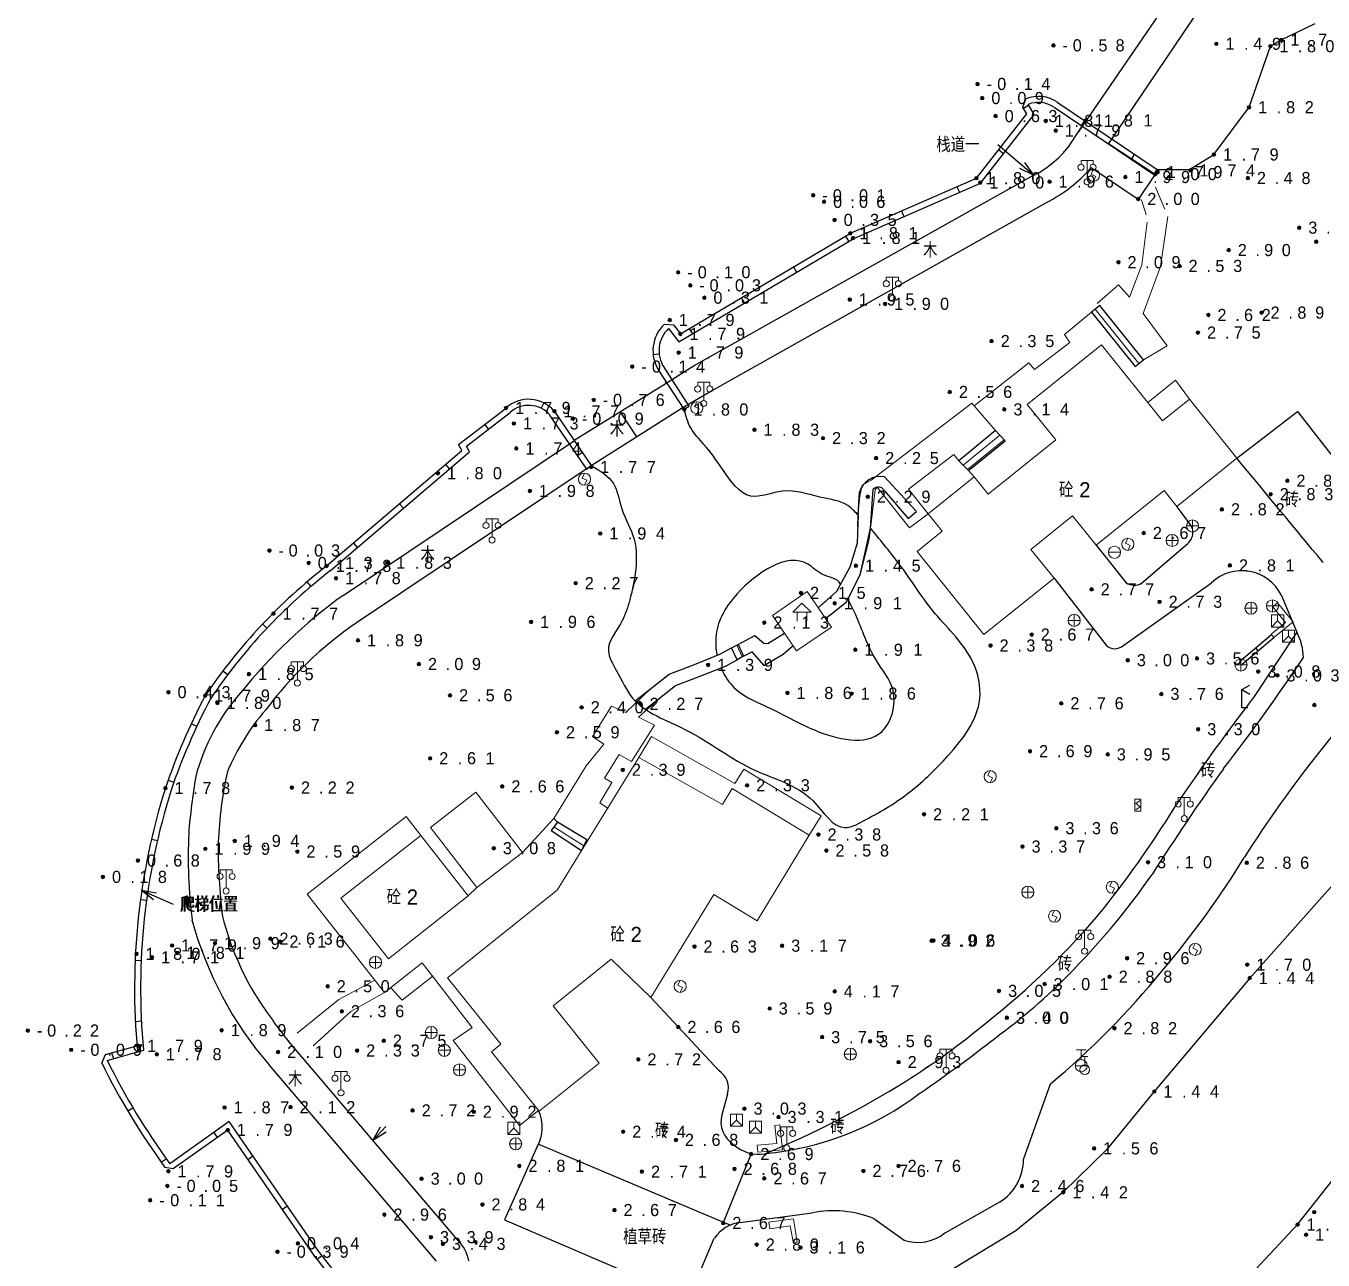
# Model space of a CAD drawing. Header units: metres. Extents: x 342272 to 345188, y 671156 to 672490.
# Drawn here: x 344104.6 to 344211.7, y 671441.3 to 671543.2 of the extents above; entities that cross this region are included whole.
import ezdxf
from ezdxf.enums import TextEntityAlignment as Align

# ---------------------------------------------------------------- set-up
doc = ezdxf.new("R2010")
doc.units = ezdxf.units.M
doc.header["$LTSCALE"] = 0.5
doc.header["$MEASUREMENT"] = 0
doc.layers.add('00-地形', color=251, linetype='Continuous')
doc.layers.add('00-现状标高', color=2, linetype='Continuous', lineweight=0, plot=False)
for name, color, linetype, lineweight in [('公共设施纪念物', 8, 'Continuous', 0), ('普通房屋', 8, 'Continuous', 0), ('通讯及其他管线设施', 252, 'Continuous', 0)]:
    doc.layers.add(name, color=color, linetype=linetype, lineweight=lineweight)
doc.styles.add('正等线体2.0', font='MCS_Chinese1.shx', dxfattribs={"height": 2, "bigfont": 'MCS_Chinese1big.shx'})
doc.styles.add('细等线体2.5', font='MCS_Chinese1.shx', dxfattribs={"height": 2.5, "bigfont": 'MCS_Chinese1big.shx'})
doc.styles.add('细等线体3.0', font='MCS_Chinese1.shx', dxfattribs={"height": 3, "bigfont": 'MCS_Chinese1big.shx'})

# ---------------------------------------------------------------- blocks, each defined once
blk = doc.blocks.new('155210_1')
at = {"layer": '公共设施纪念物', "lineweight": 0}
for p, q in [((-1, 2.9), (-1, 3.5)), ((-1, 3.5), (1, 3.5)), ((0, 0.5), (0, 3.5)), ((1, 3.5), (1, 2.9))]:
    blk.add_line(p, q, dxfattribs=at)
for centre in [(-1, 2.4), (1, 2.4), (0, 0)]:
    blk.add_circle(centre, 0.5, dxfattribs=at)
blk = doc.blocks.new('174700')
at = {"layer": '通讯及其他管线设施', "linetype": 'Continuous', "lineweight": 0}
for p, q in [((0, 1), (-0.38, 0.18)), ((-0.38, 0.18), (0.38, -0.18)), ((0, -1), (0.38, -0.18))]:
    blk.add_line(p, q, dxfattribs=at)
blk.add_circle((0, 0), 1, dxfattribs=at)
blk = doc.blocks.new('175200')
at = {"layer": '通讯及其他管线设施', "lineweight": 0}
for p, q in [((-0.8, 2.6), (0.8, 2.6)), ((0, 1), (0, 2.6)), ((-1, 0), (1, 0))]:
    blk.add_line(p, q, dxfattribs=at)
blk.add_circle((0, 0), 1, dxfattribs=at)
blk = doc.blocks.new('174100')
at = {"layer": '通讯及其他管线设施', "lineweight": 0}
blk.add_line((-1, 0), (1, 0), dxfattribs=at)
blk.add_circle((0, 0), 1, dxfattribs=at)
blk = doc.blocks.new('175300')
at = {"layer": '通讯及其他管线设施', "lineweight": 0}
for p, q in [((-0.5, 2.2), (0.5, 2.2)), ((0, 0.8), (0, 2.2))]:
    blk.add_line(p, q, dxfattribs=at)
blk.add_circle((0, 0), 0.8, dxfattribs=at)
blk = doc.blocks.new('174200')
at = {"layer": '通讯及其他管线设施', "lineweight": 0}
for p, q in [((-1, 0), (1, 0)), ((0, 1), (0, -1))]:
    blk.add_line(p, q, dxfattribs=at)
blk.add_circle((0, 0), 1, dxfattribs=at)
blk = doc.blocks.new('174602')
at = {"layer": '通讯及其他管线设施', "lineweight": 0}
for p, q in [((-1, 1), (-1, -1)), ((1, 1), (-1, 1)), ((-1, -1), (0, 0)), ((0, 0), (0, 1)), ((0, 0), (1, -1)), ((1, -1), (1, 1)), ((-1, -1), (1, -1))]:
    blk.add_line(p, q, dxfattribs=at)
blk = doc.blocks.new('156602')
at = {"layer": '公共设施纪念物', "lineweight": 0}
for p, q in [((0, 3), (-1.5, 1.5)), ((1.5, 1.5), (0, 3)), ((-1.5, 1.5), (1.5, 1.5)), ((-0.8, 1.5), (-0.8, 0)), ((0.8, 1.5), (0.8, 0))]:
    blk.add_line(p, q, dxfattribs=at)
blk = doc.blocks.new('213400_1')
at = {"layer": '00-现状标高', "linetype": 'Continuous', "lineweight": 0}
h = blk.add_hatch(color=256, dxfattribs=at)
edge = h.paths.add_edge_path()
edge.add_arc((0, 0), 0.3, 0, 360)
blk.add_circle((0, 0), 0.3, dxfattribs=at)

msp = doc.modelspace()

# ---------------------------------------------------------------- hatches: boundary and pattern name
at = {"layer": '00-地形', "lineweight": -3}
h = msp.add_hatch(color=256, dxfattribs=at)
edge = h.paths.add_edge_path()
edge.add_line((344141.6, 671442.87), (344141.77, 671442.64))
edge.add_arc((344141.71, 671442.77), 0.15, 293.0188, 499.0903)

# ---------------------------------------------------------------- linework, layer by layer
for p, q in [((344205.65, 671555.16), (344191.48, 671534.43)), ((344207.88, 671554.14), (344193.99, 671533.5)), ((344208.24, 671542.06), (344211.03, 671543.4)), ((344205.58, 671536.49), (344207.34, 671541.53)), ((344207.34, 671541.53), (344208.24, 671542.06)), ((344186.92, 671536.48), (344187.16, 671537.2)), ((344189.76, 671536.91), (344189.75, 671536.91)), ((344189.75, 671536.91), (344197.99, 671531.37)), ((344183.08, 671530.64), (344187.25, 671535.94)), ((344183.4, 671530.23), (344187.85, 671535.91)), ((344187.25, 671535.94), (344186.92, 671536.48)), ((344186.96, 671536.41), (344187.38, 671536.67)), ((344187.85, 671535.91), (344187.34, 671536.74)), ((344189.48, 671536.5), (344197.71, 671530.95)), ((344202.68, 671532.59), (344205.58, 671536.49)), ((344190.85, 671533.47), (344192.11, 671535.39)), ((344191.99, 671535.41), (344191.71, 671534.99)), ((344192.11, 671535.39), (344192.01, 671535.46)), ((344193.99, 671533.5), (344194.28, 671533.89)), ((344194.28, 671533.89), (344194.34, 671533.85)), ((344187.8, 671530.88), (344184.85, 671533.39)), ((344184.93, 671532.99), (344185.32, 671532.68)), ((344193.99, 671533.5), (344197.84, 671530.97)), ((344196.13, 671532.61), (344195.85, 671532.2)), ((344200.67, 671531.37), (344202.68, 671532.59)), ((344187.05, 671531.93), (344187.8, 671530.88)), ((344159.79, 671515.17), (344187.8, 671530.88)), ((344172.67, 671526.09), (344183.08, 671530.64)), ((344187.8, 671530.88), (344186.65, 671531.45)), ((344196.43, 671528.89), (344192.54, 671531.49)), ((344197.84, 671530.97), (344196.43, 671528.89)), ((344197.71, 671530.95), (344197.99, 671531.37)), ((344197.99, 671531.37), (344200.67, 671531.37)), ((344172.9, 671525.64), (344183.4, 671530.23)), ((344181.47, 671529.93), (344181.67, 671529.48)), ((344161.02, 671512.97), (344188.87, 671528.64)), ((344176.89, 671527.93), (344177.09, 671527.48)), ((344158.51, 671517.12), (344172.9, 671525.64)), ((344158.64, 671517.78), (344172.67, 671526.09)), ((344172.28, 671525.86), (344172.53, 671525.43)), ((344167.98, 671523.31), (344168.23, 671522.88)), ((344163.67, 671520.76), (344163.93, 671520.33)), ((344193.26, 671520.14), (344192.57, 671519.59)), ((344196.86, 671515.64), (344193.26, 671520.14)), ((344192.57, 671519.59), (344196.17, 671515.09)), ((344157.33, 671518.59), (344158.07, 671518.53)), ((344157.67, 671518.23), (344158.51, 671517.12)), ((344158.07, 671518.53), (344158.64, 671517.78)), ((344159.37, 671518.21), (344159.63, 671517.78)), ((344156.4, 671516.08), (344156.9, 671516.14)), ((344196.17, 671515.09), (344196.86, 671515.64)), ((344158.96, 671511.56), (344156.88, 671514.75)), ((344156.88, 671514.75), (344156.88, 671514.75)), ((344159.38, 671511.83), (344157.3, 671515.03)), ((344157.46, 671513.73), (344159.79, 671515.17)), ((344149.87, 671509.02), (344157.46, 671513.73)), ((344157.38, 671513.85), (344157.46, 671513.73)), ((344158.79, 671511.67), (344161.02, 671512.97)), ((344140.34, 671508.66), (344144.28, 671511.69)), ((344140.98, 671508.52), (344144.58, 671511.3)), ((344144.28, 671511.69), (344144.25, 671511.67)), ((344147.36, 671512.1), (344147.14, 671511.65)), ((344148.23, 671511.42), (344148.26, 671511.37)), ((344148.26, 671511.37), (344151.29, 671506.91)), ((344151.29, 671506.91), (344158.79, 671511.67)), ((344155.04, 671509.29), (344153.66, 671511.37)), ((344158.86, 671511.57), (344158.79, 671511.67)), ((344158.96, 671511.56), (344159.38, 671511.83)), ((344204.57, 671507.52), (344209.59, 671511.37)), ((344209.59, 671511.37), (344216.5, 671502.47)), ((344142.49, 671510.31), (344142.79, 671509.92)), ((344147.85, 671511.09), (344150.88, 671506.63)), ((344149.9, 671508.98), (344149.84, 671509.06)), ((344184.66, 671509.81), (344181.62, 671507.31)), ((344185.46, 671508.97), (344184.66, 671509.81)), ((344129.44, 671498.63), (344140.61, 671508.17)), ((344129.77, 671498.25), (344141.24, 671508.05)), ((344130.8, 671496.2), (344149.9, 671508.98)), ((344140.61, 671508.17), (344140.34, 671508.66)), ((344141.24, 671508.05), (344140.98, 671508.52)), ((344150.56, 671507.99), (344150.15, 671507.71)), ((344182.41, 671506.52), (344185.46, 671508.97)), ((344131.92, 671493.96), (344151.29, 671506.91)), ((344139.26, 671507.01), (344139.58, 671506.63)), ((344150.88, 671506.63), (344151.29, 671506.91)), ((344151.29, 671506.91), (344151.37, 671506.81)), ((344181.62, 671507.31), (344182.41, 671506.52)), ((344175.48, 671505.99), (344178.12, 671503.12)), ((344182.41, 671506.52), (344182.89, 671505.98)), ((344174.34, 671501.75), (344174.56, 671504.97)), ((344175.49, 671504.84), (344177.44, 671502.54)), ((344135.45, 671503.77), (344135.78, 671503.39)), ((344173.32, 671502.83), (344173.42, 671504.72)), ((344173.32, 671502.83), (344173.22, 671500.51)), ((344173.28, 671501.89), (344173.32, 671502.83)), ((344173.32, 671502.83), (344173.32, 671502.83)), ((344177.44, 671502.54), (344178.12, 671503.12)), ((344200.6, 671502.21), (344199.59, 671503.59)), ((344173.47, 671497.89), (344174.34, 671501.75)), ((344131.65, 671500.52), (344131.98, 671500.14)), ((344173.22, 671500.51), (344172.64, 671498.53)), ((344196.71, 671497.2), (344200.52, 671500.49)), ((344192.96, 671500.34), (344195.43, 671497.25)), ((344129.46, 671498.65), (344129.44, 671498.63)), ((344172.64, 671498.53), (344171.52, 671496.53)), ((344127.82, 671497.31), (344128.14, 671496.93)), ((344172.34, 671495.66), (344173.47, 671497.89)), ((344189.48, 671497.61), (344193.67, 671492.24)), ((344195.05, 671491.96), (344202.49, 671497.25)), ((344171.52, 671496.53), (344170.02, 671495.18)), ((344208.23, 671496.25), (344209.53, 671493.17)), ((344171.09, 671494.64), (344172.34, 671495.66)), ((344170.61, 671494.32), (344171.09, 671494.64)), ((344124.15, 671493.84), (344124.51, 671493.49)), ((344165.85, 671492.22), (344167.24, 671493.08)), ((344204.8, 671490.75), (344207.43, 671492.96)), ((344209.53, 671493.17), (344206, 671487.85)), ((344162.86, 671491.86), (344163.4, 671492.16)), ((344163.4, 671492.16), (344164.79, 671492.9)), ((344163.4, 671492.16), (344163.85, 671491.18)), ((344164.79, 671492.9), (344165.52, 671492.26)), ((344165.52, 671492.26), (344165.85, 671492.22)), ((344167.13, 671491.35), (344167.94, 671492.06)), ((344205, 671490.52), (344207.62, 671492.73)), ((344159.81, 671490.51), (344161.91, 671491.34)), ((344161.91, 671491.34), (344162.86, 671491.86)), ((344162.37, 671490.36), (344163.34, 671490.89)), ((344163.34, 671490.89), (344162.86, 671491.86)), ((344163.85, 671491.18), (344163.34, 671490.89)), ((344163.85, 671491.18), (344164.55, 671491.54)), ((344164.55, 671491.54), (344165.54, 671490.42)), ((344165.54, 671490.42), (344167.13, 671491.35)), ((344206.12, 671491.86), (344206.31, 671491.63)), ((344120.89, 671489.98), (344121.29, 671489.68)), ((344157.71, 671489.7), (344159.81, 671490.51)), ((344160.2, 671489.51), (344162.37, 671490.36)), ((344154.92, 671487.5), (344157.71, 671489.7)), ((344155.77, 671486.8), (344158.25, 671488.76)), ((344158.25, 671488.76), (344160.2, 671489.51)), ((344204.98, 671488.43), (344205.63, 671488.8)), ((344119.41, 671487.9), (344119.43, 671487.94)), ((344204.98, 671488.43), (344205.63, 671488.05)), ((344204.98, 671486.93), (344204.98, 671488.43)), ((344205.48, 671486.93), (344204.98, 671486.93)), ((344118.28, 671485.61), (344118.73, 671485.4)), ((344116.14, 671480.29), (344116.14, 671480.3)), ((344116.37, 671480.94), (344116.84, 671480.77)), ((344148.51, 671477.49), (344147.97, 671476.8)), ((344150.91, 671476.01), (344148.51, 671477.49)), ((344115, 671476.08), (344115.48, 671475.96)), ((344147.97, 671476.8), (344150.49, 671475.15)), ((344150.49, 671475.15), (344150.91, 671476.01)), ((344214.56, 671474.65), (344205.63, 671464.61)), ((344114.14, 671471.87), (344116.79, 671470.7)), ((344115.15, 671471.08), (344114.14, 671471.87)), ((344114.14, 671471.87), (344115.41, 671471.65)), ((344114.09, 671471.11), (344114.59, 671471.05)), ((344113.65, 671466.09), (344114.15, 671466.07)), ((344205.63, 671464.61), (344197.76, 671455.25)), ((344156.19, 671463), (344161.81, 671456.97)), ((344113.66, 671461.04), (344114.16, 671461.07)), ((344111.2, 671458.3), (344114.2, 671459.14)), ((344114.2, 671459.14), (344113.83, 671458.62)), ((344140.26, 671442.99), (344126.29, 671459.41)), ((344110.88, 671457.6), (344111.2, 671458.3)), ((344111.33, 671457.82), (344114.33, 671458.66)), ((344111.7, 671458.45), (344111.84, 671457.97)), ((344138.5, 671441.25), (344124.7, 671457.44)), ((344186.95, 671449.65), (344189.19, 671455.87)), ((344162.54, 671455.03), (344162.06, 671453.32)), ((344197.76, 671455.25), (344193.78, 671450.42)), ((344113.03, 671453.64), (344113.46, 671453.89)), ((344121.41, 671452.77), (344116.5, 671449.28)), ((344128.57, 671442.34), (344121.41, 671452.77)), ((344133.27, 671451.2), (344134.34, 671452.35)), ((344133.27, 671451.2), (344133.89, 671452.33)), ((344209.58, 671444.26), (344216.67, 671453.29)), ((344121.29, 671452.07), (344116.79, 671448.87)), ((344120.44, 671451.46), (344120.15, 671451.87)), ((344128.16, 671442.06), (344121.29, 671452.07)), ((344134.35, 671451.9), (344133.27, 671451.2)), ((344146.83, 671450.71), (344144.12, 671444.65)), ((344146.89, 671450.94), (344162.78, 671444.21)), ((344193.78, 671450.42), (344190.24, 671446.93)), ((344115.78, 671449.41), (344116.19, 671449.7)), ((344122.95, 671449.65), (344123.36, 671449.93)), ((344162.18, 671444.39), (344164.49, 671450.08)), ((344116.79, 671448.87), (344116.09, 671448.98)), ((344190.24, 671446.93), (344186.32, 671443.76)), ((344180.49, 671443.58), (344185, 671446.14)), ((344125.78, 671445.52), (344126.19, 671445.81)), ((344163.57, 671444.44), (344169.53, 671445.23)), ((344144.12, 671444.65), (344159.32, 671438.15)), ((344174.6, 671444.76), (344177.1, 671442.98)), ((344186.32, 671443.76), (344180.59, 671440.24)), ((344202.76, 671436.98), (344209.58, 671444.26)), ((344141.6, 671442.87), (344141.77, 671442.64)), ((344159.32, 671438.15), (344161.44, 671443.15)), ((344128.16, 671442.05), (344128.16, 671442.06)), ((344128.65, 671441.4), (344129.04, 671441.7))]:
    msp.add_line(p, q, dxfattribs=at)
at = {"layer": '00-地形', "lineweight": 0}
for p, q in [((344198.27, 671523.36), (344198.87, 671527.49)), ((344196.73, 671523.5), (344197.17, 671527.02)), ((344195.7, 671520.81), (344196.73, 671523.5)), ((344196.83, 671519.47), (344198.27, 671523.36)), ((344194.81, 671521.84), (344193.03, 671520.3)), ((344195.7, 671520.81), (344194.81, 671521.84)), ((344190.34, 671517.75), (344192.57, 671519.59)), ((344198.83, 671516.81), (344196.83, 671519.47)), ((344190.79, 671517.09), (344190.34, 671517.75)), ((344187.88, 671514.84), (344190.79, 671517.09)), ((344196.86, 671515.64), (344198.83, 671516.81)), ((344187.39, 671515.39), (344187.88, 671514.84)), ((344174.38, 671505.71), (344182.71, 671512.06)), ((344182.71, 671512.06), (344184.66, 671509.81)), ((344181.21, 671507.83), (344177.47, 671504.97)), ((344181.62, 671507.31), (344181.21, 671507.83)), ((344173.66, 671505.29), (344173.44, 671504.38)), ((344174.23, 671500.81), (344174.71, 671504.92)), ((344174.88, 671505.13), (344174.71, 671504.92)), ((344177.54, 671501.79), (344174.88, 671505.13)), ((344177.47, 671504.97), (344179.09, 671502.92)), ((344173.44, 671504.38), (344173.34, 671503.28)), ((344173.34, 671503.28), (344173.22, 671500.51)), ((344179.09, 671502.92), (344177.54, 671501.79)), ((344173.22, 671500.51), (344172.64, 671498.53)), ((344173.47, 671497.89), (344174.23, 671500.81)), ((344172.64, 671498.53), (344171.52, 671496.53)), ((344172.34, 671495.66), (344173.47, 671497.89)), ((344171.52, 671496.53), (344170.37, 671495.49)), ((344170.37, 671495.49), (344170.01, 671495.2)), ((344171.09, 671494.64), (344172.34, 671495.66)), ((344170.61, 671494.32), (344171.09, 671494.64)), ((344165.85, 671492.22), (344167.23, 671493.07)), ((344163.4, 671492.16), (344164.79, 671492.9)), ((344164.79, 671492.9), (344165.52, 671492.26)), ((344165.52, 671492.26), (344165.85, 671492.22)), ((344167.13, 671491.35), (344167.94, 671492.06)), ((344159.81, 671490.51), (344161.91, 671491.34)), ((344161.91, 671491.34), (344162.86, 671491.86)), ((344162.37, 671490.36), (344163.38, 671490.92)), ((344163.85, 671491.18), (344164.55, 671491.54)), ((344164.55, 671491.54), (344165.54, 671490.42)), ((344165.54, 671490.42), (344167.13, 671491.35)), ((344157.71, 671489.7), (344159.81, 671490.51)), ((344160.2, 671489.51), (344162.37, 671490.36)), ((344156.2, 671488.51), (344157.71, 671489.7)), ((344156.91, 671487.7), (344158.25, 671488.76)), ((344158.25, 671488.76), (344160.2, 671489.51)), ((344154.13, 671486.53), (344156.2, 671488.51)), ((344155.18, 671486.16), (344156.91, 671487.7)), ((344152.97, 671487.05), (344151.39, 671484.56)), ((344154.13, 671486.53), (344152.97, 671487.05)), ((344156.5, 671485.49), (344154.6, 671482.5)), ((344155.18, 671486.16), (344156.5, 671485.49)), ((344151.39, 671484.56), (344152.33, 671483.91)), ((344152.33, 671483.91), (344150.87, 671482.12)), ((344153.58, 671483.08), (344152.38, 671481.11)), ((344154.6, 671482.5), (344153.58, 671483.08)), ((344150.87, 671482.12), (344148.19, 671477.78)), ((344152.99, 671480.76), (344151.99, 671479.09)), ((344152.38, 671481.11), (344152.99, 671480.76)), ((344138.02, 671477.03), (344141.77, 671479.96)), ((344141.77, 671479.96), (344145.6, 671474.97)), ((344151.99, 671479.09), (344152.68, 671478.6)), ((344145.6, 671474.97), (344148.19, 671477.78)), ((344148.19, 671477.78), (344148.51, 671477.49)), ((344130.46, 671462.85), (344133.42, 671464.43)), ((344135.67, 671462.79), (344138.23, 671464.79)), ((344131.44, 671461.86), (344134.21, 671463.43)), ((344134.21, 671463.43), (344134.74, 671463.82)), ((344134.74, 671463.82), (344135.67, 671462.79)), ((344127.01, 671460.07), (344130.46, 671462.85)), ((344128.33, 671459.01), (344131.44, 671461.86))]:
    msp.add_line(p, q, dxfattribs=at)
at = {"layer": '00-地形', "lineweight": 0, "flags": 128}
for points in [[(344197.87, 671529.89), (344198.64, 671528.09)], [(344197.1, 671527.61), (344196.7, 671528.85)], [(344182.88, 671511.86), (344187.39, 671515.39)], [(344182.41, 671506.52), (344182.89, 671505.98)], [(344173.66, 671505.29), (344174.38, 671505.71)], [(344138.02, 671477.03), (344141.85, 671472.09)], [(344145.6, 671474.97), (344141.85, 671472.09)], [(344141.85, 671472.09), (344141.13, 671471.39)]]:
    msp.add_lwpolyline(points, dxfattribs=at)
at = {"layer": '00-地形', "lineweight": -3}
for centre, radius, start, end in [((344188.18, 671534.6), 2.79, 55.6086, 111.4106), ((344188.18, 671534.6), 2.29, 55.6086, 111.4106), ((344183.93, 671538.52), 8.57, 296.8515, 323.8613), ((344183.21, 671539.7), 12.43, 297.0997, 318.6614), ((344159.39, 671516.4), 3.01, 133.2239, 213.3387), ((344159.39, 671516.4), 2.51, 133.2239, 213.3387), ((344146.12, 671509.6), 2.79, 40.7102, 132.095), ((344146.12, 671509.6), 2.29, 40.7102, 132.095), ((344175.16, 671504.2), 1.82, 79.8967, 163.3433), ((344174.98, 671504.55), 0.59, 29.9484, 134.8826), ((344199.77, 671501.39), 1.17, 309.8829, 44.4254), ((344157.67, 671462.18), 46.1, 127.7158, 146.0248), ((344157.67, 671462.18), 45.6, 127.7158, 146.0248), ((344196.11, 671498.33), 1.28, 237.9547, 297.9067), ((344204.98, 671494.59), 3.65, 26.982, 133.1953), ((344156.83, 671460.36), 44.3, 125.9926, 141.1429), ((344150.16, 671467.41), 32.2, 124.4972, 143.127), ((344205.49, 671491.02), 4.57, 0.5245, 28.0559), ((344194.5, 671492.79), 1, 213.6741, 303.0998), ((344075.98, 671580.56), 161.21, 322.2653, 326.2812), ((344293.66, 671418.27), 104.87, 135.8486, 147.5083), ((344167.25, 671462.84), 54.01, 152.3612, 161.1427), ((344167.25, 671462.84), 53.51, 152.3612, 161.1427), ((344134.8, 671477.03), 16.7, 138.2675, 165.3992), ((344351.72, 671376.16), 183.6, 142.5321, 145.8522), ((344139.23, 671474.03), 19.53, 139.4152, 157.0092), ((344171.68, 671472.21), 53.8, 170.3399, 175.345), ((344153.46, 671474.51), 32.99, 167.491, 177.6503), ((344350.99, 671375.93), 181.63, 144.3115, 147.6368), ((344168.82, 671463.72), 55.23, 162.551, 185.3081), ((344168.82, 671463.72), 54.73, 162.551, 185.3081), ((344119.6, 671528.49), 94.1, 321.7915, 328.4266), ((344162.96, 671474.73), 44.94, 177.6395, 186.7895), ((344164.17, 671475.32), 43.68, 179.2789, 187.3948), ((344139.36, 671515.07), 77.29, 319.7976, 328.4225), ((344146.74, 671508.55), 61.94, 315.8873, 325.1469), ((344147.84, 671477.43), 30.58, 195.1962, 220.8181), ((344143.92, 671475.55), 23.8, 194.2334, 211.9524), ((344143.89, 671511.85), 64.75, 308.1074, 320.0702), ((344157.78, 671497.05), 46.01, 306.2637, 316.6115), ((344144.14, 671509.6), 70.11, 309.9741, 320.6911), ((344161.64, 671487.59), 45.21, 213.0187, 218.5569), ((344146.2, 671505.86), 58.64, 302.0233, 309.9449), ((344106.06, 671560.38), 127.74, 304.5206, 308.1658), ((344164.1, 671483.9), 58.86, 206.2957, 216.0287), ((344164.1, 671483.9), 59.36, 206.2957, 216.0287), ((344160.89, 671455.52), 1.72, 343.4774, 57.5312), ((344135.41, 671523.09), 78.98, 292.4852, 302.0289), ((344163.31, 671474.95), 24.93, 275.3024, 307.3764), ((344144.03, 671452.29), 3.22, 330.5178, 25.2063), ((344164.21, 671452.76), 2.22, 165.4353, 237.9117), ((344165.1, 671453.15), 3.08, 227.5761, 279.6674), ((344182.87, 671449.63), 4.09, 301.4414, 0.2505), ((344171.27, 671436.45), 8.95, 68.1645, 101.1864), ((344163.98, 671441.38), 3.09, 97.6664, 145.1273), ((344138.13, 671440.74), 3.09, 9.8827, 46.4995), ((344141.71, 671442.77), 0.15, 293.0188, 139.0903), ((344178.26, 671446.3), 3.51, 250.6471, 309.2157), ((344147.41, 671455.73), 23.62, 215.4061, 234.9459), ((344147.41, 671455.73), 23.12, 215.4061, 234.9459)]:
    msp.add_arc(centre, radius, start, end, dxfattribs=at)
for points in [[(344173.32, 671502.83), (344173.27, 671502.88), (344172.47, 671503.61), (344170.26, 671504.29), (344167.08, 671504.81), (344164.45, 671504.4), (344162.11, 671506.62), (344160.59, 671508.66), (344159.5, 671510.03), (344158.96, 671511.56)], [(344151.29, 671506.91), (344153.11, 671505.44), (344153.8, 671503.35), (344154.82, 671500.83), (344154.91, 671498.02), (344154.46, 671495.83), (344153.84, 671494.12), (344152.7, 671491.63), (344153.38, 671489.97), (344154.7, 671487.73), (344159.07, 671485.11), (344164.79, 671481.77), (344169.59, 671479.23), (344172.22, 671477.03), (344173.71, 671477.56), (344177.37, 671479.81), (344180.72, 671482.96), (344183.35, 671487.66), (344182.78, 671490.7), (344179.68, 671494.69), (344176.87, 671498.57), (344174.6, 671501.43), (344174.34, 671501.75)], [(344211.69, 671498.92), (344204.57, 671507.52)], [(344171.85, 671497.13), (344171.83, 671497.17), (344170.4, 671497.92), (344169.16, 671498.78), (344163.33, 671496.33), (344161.6, 671492.97), (344161.62, 671491.5), (344161.66, 671491.24)], [(344161.98, 671490.21), (344162.2, 671489.77), (344163.21, 671488.47), (344166.16, 671486.84), (344169.7, 671485.09), (344175.26, 671484.94), (344176.2, 671488.34), (344174.79, 671490.87), (344173.11, 671494.6), (344172.47, 671495.92)]]:
    msp.add_spline(points, degree=3, dxfattribs=at)
for points in [[(344373.35, 671487.17), (344369.05, 671486), (344364.75, 671484.83), (344360.45, 671483.67), (344355.21, 671482.24), (344349.62, 671482.48), (344344.21, 671482.54), (344339.26, 671482.6), (344334.31, 671483.49), (344329.37, 671483.53), (344319.59, 671483.6), (344309.81, 671483), (344300.03, 671481.6), (344294.2, 671480.77), (344288.57, 671479.4), (344282.98, 671477.48), (344274.35, 671474.52), (344266.12, 671471.08), (344258.1, 671466.81), (344254.52, 671464.9), (344251.08, 671462.87), (344247.74, 671460.59), (344243.99, 671458.04), (344240.36, 671455.37), (344236.86, 671452.51), (344233.38, 671449.66), (344230.36, 671446.28), (344226.86, 671443.45), (344220.49, 671438.32), (344213.88, 671433.54), (344207.04, 671429.02), (344204.37, 671427.25), (344201.67, 671425.56), (344198.85, 671424.05), (344192.69, 671420.73), (344186.5, 671417.52), (344180.08, 671414.81), (344178.33, 671414.08), (344176.59, 671413.34), (344174.84, 671412.61)], [(344374.62, 671484.49), (344370.32, 671483.32), (344366.02, 671482.15), (344361.72, 671480.98), (344356.48, 671479.55), (344350.89, 671479.79), (344345.48, 671479.86), (344340.53, 671479.91), (344335.58, 671480.8), (344330.64, 671480.84), (344320.86, 671480.92), (344311.08, 671480.31), (344301.3, 671478.92), (344295.47, 671478.09), (344289.84, 671476.71), (344284.25, 671474.79), (344275.62, 671471.83), (344267.39, 671468.4), (344259.37, 671464.12), (344255.79, 671462.22), (344252.35, 671460.18), (344249.01, 671457.91), (344245.26, 671455.35), (344241.64, 671452.68), (344238.13, 671449.82), (344234.65, 671446.97), (344231.64, 671443.59), (344228.13, 671440.77), (344221.76, 671435.63), (344215.15, 671430.85), (344208.31, 671426.33), (344205.64, 671424.57), (344202.94, 671422.88), (344200.12, 671421.36), (344193.96, 671418.05), (344187.77, 671414.84), (344181.35, 671412.13), (344179.6, 671411.39), (344177.86, 671410.65), (344176.12, 671409.92)]]:
    msp.add_open_spline(points, degree=3, knots=[0, 0, 0, 0, 0.061215, 0.061215, 0.061215, 0.135774, 0.135774, 0.135774, 0.203894, 0.203894, 0.203894, 0.338512, 0.338512, 0.338512, 0.418861, 0.418861, 0.418861, 0.542839, 0.542839, 0.542839, 0.598164, 0.598164, 0.598164, 0.660228, 0.660228, 0.660228, 0.722024, 0.722024, 0.722024, 0.8343, 0.8343, 0.8343, 0.87819, 0.87819, 0.87819, 0.973999, 0.973999, 0.973999, 1, 1, 1, 1], dxfattribs=at)
at = {"layer": '公共设施纪念物', "lineweight": 0, "flags": 128}
msp.add_lwpolyline([(344169.12, 671496.51), (344166.25, 671494.53), (344168.23, 671491.63), (344171.11, 671493.59), (344169.12, 671496.51)], dxfattribs=at)
at = {"layer": '普通房屋', "lineweight": 0}
for p, q in [((344193.26, 671520.14), (344192.57, 671519.59)), ((344192.87, 671519.83), (344196.47, 671515.33)), ((344192.57, 671519.59), (344196.17, 671515.09)), ((344196.17, 671515.09), (344196.86, 671515.64)), ((344181.98, 671506.96), (344185.02, 671509.43)), ((344182.33, 671506.6), (344185.38, 671509.05)), ((344185.46, 671508.97), (344184.66, 671509.81)), ((344182.41, 671506.52), (344185.46, 671508.97)), ((344181.62, 671507.31), (344182.41, 671506.52)), ((344162.86, 671491.86), (344163.4, 671492.16)), ((344163.3, 671492.1), (344163.75, 671491.13)), ((344163.4, 671492.16), (344163.85, 671491.18)), ((344163.85, 671491.18), (344163.34, 671490.89)), ((344148.51, 671477.49), (344147.97, 671476.8)), ((344148.2, 671477.1), (344150.67, 671475.52)), ((344147.97, 671476.8), (344150.49, 671475.15)), ((344150.49, 671475.15), (344150.91, 671476.01))]:
    msp.add_line(p, q, dxfattribs=at)
at = {"layer": '普通房屋', "lineweight": 0, "flags": 128}
for points in [[(344183.7, 671492.96), (344189.48, 671497.61), (344187.56, 671500), (344191, 671502.77), (344192.96, 671500.34), (344198.58, 671504.86), (344199.63, 671503.54), (344204.57, 671507.52), (344200.65, 671512.39), (344198.44, 671510.61), (344193.4, 671516.89), (344187.27, 671511.96), (344189.62, 671509.03), (344184.05, 671504.55), (344182.89, 671505.98), (344179.09, 671502.92), (344180.24, 671501.49), (344178.18, 671499.83), (344183.7, 671492.96)], [(344197.22, 671512.13), (344199.5, 671513.97), (344200.65, 671512.39)], [(344207.62, 671492.73), (344209.21, 671494.02), (344207.94, 671495.58), (344207.54, 671495.26), (344208.59, 671493.97), (344207.41, 671492.99), (344207.62, 671492.73)], [(344169.27, 671476.41), (344170.25, 671478.01), (344163.89, 671481.87), (344163.13, 671480.68), (344156.27, 671484.54), (344155.2, 671482.82)], [(344143.04, 671458.53), (344146.98, 671453.62), (344151.93, 671457.59), (344148.13, 671462.32), (344152.93, 671466.17), (344156.19, 671463), (344161.4, 671471.51), (344164.98, 671469.34), (344169.27, 671476.41), (344162.92, 671480.26), (344162.11, 671478.93), (344155.2, 671482.82), (344148.48, 671471.88), (344139.43, 671464.62), (344143.82, 671459.16), (344143.04, 671458.53)], [(344146.94, 671453.67), (344145.36, 671452.45), (344139.88, 671459.45), (344141.46, 671460.54), (344137.33, 671465.88), (344134.21, 671463.43), (344127.85, 671471.54), (344136, 671477.95), (344137.22, 671476.38)], [(344130.62, 671471.2), (344134.54, 671466.21), (344141.13, 671471.39), (344137.22, 671476.38), (344130.62, 671471.2)], [(344167.06, 671450.44), (344165.04, 671450.25), (344164.97, 671450.82), (344166.6, 671450.95), (344166.45, 671452.45), (344166.84, 671452.49), (344167.06, 671450.44)], [(344166.03, 671443.92), (344165.95, 671444.45), (344167.97, 671444.74), (344168.28, 671442.78), (344167.97, 671442.7), (344167.71, 671444.17), (344166.03, 671443.92)]]:
    msp.add_lwpolyline(points, dxfattribs=at)
at = {"layer": '通讯及其他管线设施', "lineweight": 0}
for p, q in [((344196.16, 671478.39), (344196.16, 671479.39)), ((344196.16, 671479.39), (344196.66, 671479.39)), ((344196.59, 671479.26), (344196.24, 671479.01)), ((344196.66, 671479.39), (344196.66, 671478.39)), ((344196.66, 671478.39), (344196.16, 671478.39)), ((344196.24, 671479.01), (344196.59, 671478.76)), ((344196.59, 671478.76), (344196.24, 671478.51))]:
    msp.add_line(p, q, dxfattribs=at)

# ---------------------------------------------------------------- block references
at = {"layer": '00-现状标高', "lineweight": 0, "xscale": 0.5, "yscale": 0.5, "zscale": 0.5}
for p in [(344208.24, 671542.06), (344189.43, 671541.6), (344202.88, 671541.73), (344207.34, 671541.53), (344183.17, 671538.41), (344183.56, 671537.25), (344184.66, 671535.77), (344205.58, 671536.49), (344188.8, 671535.37), (344189.62, 671534.57), (344192.07, 671535.4), (344202.68, 671532.59), (344183.08, 671530.64), (344189.11, 671530.35), (344195.37, 671530.73), (344197.84, 671530.97), (344198.04, 671531.14), (344200.74, 671531.28), (344205.48, 671530.65), (344169.61, 671529.23), (344183.39, 671530.28), (344170.5, 671528.69), (344196.43, 671528.92), (344171.37, 671527.19), (344172.67, 671526.09), (344209.72, 671526.55), (344172.9, 671525.7), (344211.12, 671525.39), (344203.9, 671524.71), (344158.46, 671522.87), (344194.8, 671523.7), (344199.84, 671523.39), (344159.46, 671521.79), (344160.62, 671520.77), (344172.62, 671520.62), (344175.54, 671520.26), (344157.77, 671518.93), (344202.22, 671519.35), (344206.61, 671519.54), (344158.64, 671517.78), (344201.36, 671517.89), (344184.33, 671517.19), (344158.5, 671516.24), (344154.67, 671515.09), (344151.49, 671512.33), (344180.88, 671512.99), (344144.25, 671511.67), (344148.25, 671511.4), (344158.97, 671511.54), (344185.38, 671511.55), (344144.9, 671510.39), (344149.78, 671510.79), (344164.75, 671509.87), (344170.41, 671509.18), (344145.1, 671508.33), (344151.28, 671506.8), (344174.8, 671507.53), (344138.63, 671506.28), (344208.74, 671505.66), (344146.22, 671504.82), (344174.11, 671504.34), (344207.36, 671504.55), (344203.34, 671503.3), (344152.03, 671501.31), (344196.89, 671501.35), (344124.72, 671499.9), (344127.96, 671498.88), (344129.44, 671498.63), (344134.44, 671498.89), (344173.13, 671498.65), (344204, 671498.67), (344130.22, 671497.62), (344150, 671497.21), (344168.59, 671496.4), (344192.58, 671496.7), (344171.38, 671495.55), (344198.19, 671495.67), (344125.06, 671494.7), (344146.32, 671494.01), (344165.57, 671493.96), (344187.64, 671492.96), (344132.03, 671492.49), (344184.24, 671492.06), (344173.08, 671491.71), (344195.57, 671490.85), (344201.28, 671491), (344123.03, 671489.7), (344137.06, 671490.53), (344160.93, 671490.46), (344206.34, 671489.91), (344207.92, 671489.6), (344116.39, 671488.21), (344119.42, 671487.92), (344139.63, 671487.95), (344167.48, 671488.15), (344172.77, 671488.09), (344198.34, 671488.06), (344120.43, 671487.32), (344150.49, 671486.96), (344155.35, 671487.25), (344190.08, 671487.29), (344210.97, 671487.15), (344123.54, 671485.49), (344148.45, 671484.9), (344201.38, 671485.15), (344187.5, 671483.34), (344137.99, 671482.75), (344193.91, 671483.08), (344153.89, 671481.8), (344116.14, 671480.29), (344126.58, 671480.34), (344143.94, 671480.43), (344164.15, 671480.52), (344178.75, 671478.13), (344189.67, 671476.98), (344121.86, 671475.93), (344170.04, 671476.46), (344119.43, 671475.28), (344127.03, 671475.05), (344143.24, 671475.33), (344170.69, 671475.14), (344186.88, 671475.47), (344113.87, 671474.31), (344197.24, 671474.17), (344205.39, 671474.13), (344110.98, 671472.96), (344116.69, 671467.3), (344120.23, 671467.49), (344124.8, 671467.86), (344125.62, 671467.62), (344159.8, 671467.21), (344167.04, 671467.28), (344179.38, 671467.7), (344179.53, 671467.71), (344113.75, 671466.61), (344115.03, 671466.33), (344117.12, 671466.69), (344195.51, 671466.25), (344205.43, 671465.72), (344129.53, 671463.94), (344188.7, 671464.12), (344194.07, 671464.72), (344205.63, 671464.61), (344171.38, 671463.51), (344184.94, 671463.55), (344130.7, 671461.87), (344166.01, 671462.1), (344185.59, 671461.33), (344185.6, 671461.34), (344104.78, 671460.28), (344120.78, 671460.31), (344158.47, 671460.57), (344170.34, 671459.74), (344194.47, 671460.47), (344108.36, 671458.69), (344113.88, 671459.02), (344131.96, 671458.63), (344134.16, 671459.44), (344174.3, 671459.4), (344115.43, 671458.32), (344125.44, 671458.51), (344155.17, 671457.9), (344176.65, 671457.67), (344197.76, 671455.25), (344121.02, 671453.93), (344126.47, 671453.96), (344136.54, 671453.69), (344141.59, 671453.57), (344163.93, 671453.83), (344166.74, 671453.14), (344121.28, 671452.07), (344153.92, 671451.93), (344158.27, 671451.25), (344164.49, 671450.08), (344192.79, 671450.55), (344145.35, 671449.11), (344176.65, 671449.1), (344116.38, 671448.66), (344137.28, 671448.05), (344155.47, 671448.64), (344163.11, 671448.86), (344165.57, 671448.08), (344173.75, 671448.69), (344116.3, 671447.45), (344186.84, 671447.44), (344190.24, 671446.93), (344114.88, 671446.27), (344142.3, 671445.92), (344134.21, 671445.09), (344153.2, 671445.46), (344210.96, 671445.29), (344162.18, 671444.39), (344209.58, 671444.26), (344127.07, 671442.71), (344138.05, 671443.22), (344139.04, 671442.67), (344164.94, 671442.61), (344210.29, 671443.43), (344125.38, 671442.02), (344168.55, 671442.37)]:
    msp.add_blockref('213400_1', p, dxfattribs=at)
at = {"layer": '公共设施纪念物', "lineweight": 0, "xscale": 0.5, "yscale": 0.5, "zscale": 0.5}
for name, p in [('155210_1', (344192.21, 671530.34)), ('155210_1', (344176.14, 671520.73)), ('155210_1', (344160.57, 671512.04)), ('155210_1', (344143.1, 671500.77)), ('156602', (344168.68, 671494.07)), ('155210_1', (344127.03, 671488.96)), ('155210_1', (344200.23, 671477.77)), ('155210_1', (344121.15, 671471.8)), ('155210_1', (344192.01, 671466.83)), ('155210_1', (344180.57, 671456.99)), ('155210_1', (344130.63, 671455.14)), ('155210_1', (344167.42, 671450.59))]:
    msp.add_blockref(name, p, dxfattribs=at)
at = {"layer": '通讯及其他管线设施', "lineweight": 0, "xscale": 0.5, "yscale": 0.5, "zscale": 0.5}
for name, p in [('174700', (344192.74, 671530.88)), ('174700', (344160, 671511.69)), ('174700', (344150.73, 671505.8)), ('174200', (344200.92, 671501.93)), ('174700', (344195.57, 671500.42)), ('174200', (344199.23, 671500.74)), ('174100', (344194.47, 671499.76)), ('174200', (344205.74, 671495.15)), ('174200', (344207.52, 671495.33)), ('174200', (344191.15, 671494.14)), ('174602', (344207.94, 671494.09)), ('174602', (344208.83, 671492.83)), ('174200', (344204.91, 671490.46)), ('174700', (344184.21, 671481.24)), ('174200', (344187.32, 671471.7)), ('174700', (344194.29, 671472.12)), ('174700', (344189.53, 671469.72)), ('174700', (344201.13, 671466.98)), ('174200', (344133.48, 671465.91)), ('174700', (344158.63, 671463.93)), ('174200', (344138.08, 671460.12)), ('174200', (344139.16, 671458.65)), ('174200', (344172.67, 671458.34)), ('175200', (344191.73, 671457.38)), ('175300', (344192.02, 671457.05)), ('174200', (344140.41, 671457.03)), ('174602', (344163.28, 671452.88)), ('174602', (344144.89, 671452.21)), ('174602', (344164.84, 671452.3)), ('174200', (344145.05, 671450.93))]:
    msp.add_blockref(name, p, dxfattribs=at)

# ---------------------------------------------------------------- texts
at = {"layer": '00-地形', "lineweight": -3}
for s, style, p in [('栈道一', '细等线体2.5', (344179.77, 671532.78)), ('木', '细等线体2.5', (344178.67, 671524.08)), ('木', '细等线体2.5', (344152.82, 671509.31)), ('砖', '细等线体3.0', (344208.52, 671503.47)), ('木', '细等线体2.5', (344137.19, 671498.96)), ('砖', '细等线体2.5', (344201.6, 671481.13)), ('爬梯位置', '细等线体2.5', (344117.33, 671470.07)), ('砖', '细等线体2.5', (344189.79, 671465.14)), ('木', '细等线体2.5', (344126.25, 671455.65)), ('砖', '细等线体2.5', (344156.54, 671451.38)), ('砖', '细等线体2.5', (344171.02, 671451.71))]:
    msp.add_text(s, height=1.25, dxfattribs=dict(at, style=style)).set_placement(p)
at = {"layer": '00-地形', "lineweight": -3, "style": '细等线体2.5'}
msp.add_text('爬梯位置', height=1.25, dxfattribs=at).set_placement((344117.41, 671471.32), align=Align.TOP_LEFT)
at = {"layer": '00-地形', "lineweight": -3, "style": '细等线体3.0'}
msp.add_text('植草砖', height=1.25, dxfattribs=at).set_placement((344153.92, 671443.25), align=Align.MIDDLE_LEFT)
at = {"layer": '00-现状标高', "lineweight": 0, "char_height": 1, "attachment_point": 4, "line_spacing_factor": 0.722892, "style": '正等线体2.0'}
for s, insert in [('\\T2.069;1.49', (344203.63, 671541.73)), ('\\T2.053;1.76', (344208.99, 671542.06)), ('\\T1.902;-0.58', (344190.18, 671541.6)), ('\\T2.037;1.80', (344208.09, 671541.53)), ('\\T1.962;-0.14', (344183.92, 671538.41)), ('\\T1.927;0.09', (344184.31, 671537.25)), ('\\T2.069;1.82', (344206.33, 671536.49)), ('\\T1.940;0.63', (344185.41, 671535.76)), ('\\T2.176;1.81', (344189.55, 671535.37)), ('\\T2.176;1.81', (344192.82, 671535.4)), ('\\T2.069;1.79', (344190.37, 671534.57)), ('\\T2.069;1.79', (344203.43, 671532.59)), ('\\T2.069;1.79', (344198.79, 671531.14)), ('\\T2.069;1.74', (344201.49, 671531.28)), ('\\T2.037;1.80', (344183.83, 671530.63)), ('\\T2.037;1.80', (344184.14, 671530.28)), ('\\T2.053;1.96', (344189.86, 671530.35)), ('\\T2.069;1.99', (344196.12, 671530.73)), ('\\T1.927;2.00', (344198.59, 671530.97)), ('\\T1.979;2.48', (344206.23, 671530.65)), ('\\T1.941;-0.01', (344170.36, 671529.22)), ('\\T1.927;2.00', (344197.18, 671528.92)), ('\\T1.915;0.06', (344171.25, 671528.68)), ('\\T1.952;0.35', (344172.12, 671527.19)), ('\\T2.176;1.81', (344173.42, 671526.09)), ('\\T2.176;1.81', (344173.65, 671525.7)), ('\\T1.979;3.78', (344210.47, 671526.55)), ('\\T1.952;2.90', (344204.65, 671524.7)), ('\\T1.952;2.09', (344195.55, 671523.7)), ('\\T1.941;-0.10', (344159.21, 671522.87)), ('\\T1.979;2.53', (344200.59, 671523.39)), ('\\T1.884;-0.03', (344160.21, 671521.79)), ('\\T2.037;0.31', (344161.37, 671520.77)), ('\\T2.069;1.95', (344173.37, 671520.62)), ('\\T2.037;1.90', (344176.29, 671520.26)), ('\\T1.966;2.62', (344202.97, 671519.34)), ('\\T1.979;2.89', (344207.36, 671519.54)), ('\\T2.069;1.79', (344158.52, 671518.93)), ('\\T2.069;1.79', (344159.39, 671517.78)), ('\\T1.979;2.35', (344185.08, 671517.19)), ('\\T1.979;2.75', (344202.11, 671517.89)), ('\\T2.069;1.79', (344159.25, 671516.24)), ('\\T1.962;-0.14', (344155.42, 671515.08)), ('\\T1.966;2.56', (344181.63, 671512.99)), ('\\T1.893;-0.76', (344152.24, 671512.33)), ('\\T2.069;1.79', (344145, 671511.67)), ('\\T2.069;1.77', (344149, 671511.39)), ('\\T1.884;-0.09', (344150.53, 671510.78)), ('\\T2.037;1.80', (344159.72, 671511.54)), ('\\T2.069;3.14', (344186.13, 671511.55)), ('\\T2.069;1.73', (344145.65, 671510.39)), ('\\T2.069;1.83', (344165.5, 671509.87)), ('\\T1.979;2.32', (344171.16, 671509.18)), ('\\T2.069;1.74', (344145.85, 671508.33)), ('\\T1.979;2.25', (344175.55, 671507.53)), ('\\T2.069;1.77', (344152.03, 671506.8)), ('\\T2.037;1.80', (344139.38, 671506.28)), ('\\T1.979;2.84', (344209.49, 671505.66)), ('\\T2.069;1.98', (344146.97, 671504.82)), ('\\T1.979;2.29', (344174.86, 671504.34)), ('\\T1.979;2.83', (344208.11, 671504.55)), ('\\T1.979;2.82', (344204.09, 671503.3)), ('\\T2.069;1.94', (344152.78, 671501.31)), ('\\T1.966;2.67', (344197.64, 671501.35)), ('\\T1.884;-0.03', (344125.47, 671499.9)), ('\\T2.037;0.13', (344128.71, 671498.87)), ('\\T2.069;1.83', (344135.19, 671498.89)), ('\\T2.069;1.78', (344130.19, 671498.63)), ('\\T2.069;1.45', (344173.88, 671498.65)), ('\\T2.069;2.81', (344204.75, 671498.67)), ('\\T2.069;1.78', (344130.97, 671497.62)), ('\\T1.979;2.27', (344150.75, 671497.21)), ('\\T2.069;2.15', (344169.34, 671496.4)), ('\\T1.979;2.77', (344193.33, 671496.7)), ('\\T1.979;2.73', (344198.94, 671495.67)), ('\\T2.069;1.77', (344125.81, 671494.7)), ('\\T2.176;1.91', (344172.13, 671495.55)), ('\\T2.053;1.96', (344147.07, 671494.01)), ('\\T2.069;2.13', (344166.32, 671493.96)), ('\\T2.069;1.89', (344132.78, 671492.49)), ('\\T1.966;2.67', (344188.39, 671492.96)), ('\\T2.176;1.91', (344173.83, 671491.71)), ('\\T1.979;2.38', (344184.99, 671492.06)), ('\\T1.952;2.09', (344137.81, 671490.53)), ('\\T2.069;1.39', (344161.68, 671490.46)), ('\\T1.927;3.00', (344196.32, 671490.85)), ('\\T1.966;3.56', (344202.03, 671490.99)), ('\\T2.069;1.85', (344123.78, 671489.7)), ('\\T1.952;3.08', (344207.09, 671489.91)), ('\\T1.952;3.03', (344208.67, 671489.59)), ('\\T1.952;0.43', (344117.14, 671488.21)), ('\\T2.069;1.79', (344120.17, 671487.92)), ('\\T2.037;1.80', (344121.18, 671487.32)), ('\\T1.966;2.56', (344140.38, 671487.95)), ('\\T1.979;2.27', (344156.1, 671487.25)), ('\\T2.053;1.86', (344168.23, 671488.14)), ('\\T2.053;1.86', (344173.52, 671488.09)), ('\\T1.966;2.76', (344190.83, 671487.29)), ('\\T1.966;3.76', (344199.09, 671488.06)), ('\\T1.952;2.40', (344151.24, 671486.96)), ('\\T2.069;1.87', (344124.29, 671485.49)), ('\\T1.952;3.30', (344202.13, 671485.15)), ('\\T1.979;2.59', (344149.2, 671484.9)), ('\\T1.966;2.69', (344188.25, 671483.34)), ('\\T1.979;3.95', (344194.66, 671483.07)), ('\\T2.053;2.61', (344138.74, 671482.75)), ('\\T1.979;2.39', (344154.64, 671481.8)), ('\\T2.069;1.78', (344116.89, 671480.29)), ('\\T1.979;2.22', (344127.33, 671480.34)), ('\\T1.952;2.66', (344144.69, 671480.43)), ('\\T1.979;2.33', (344164.9, 671480.52)), ('\\T2.069;2.21', (344179.5, 671478.13)), ('\\T1.979;2.38', (344170.79, 671476.46)), ('\\T1.966;3.36', (344190.42, 671476.98)), ('\\T2.069;1.94', (344122.61, 671475.93)), ('\\T1.952;3.08', (344143.99, 671475.33)), ('\\T1.979;3.37', (344187.63, 671475.47)), ('\\T1.940;0.68', (344114.62, 671474.31)), ('\\T2.069;1.99', (344120.18, 671475.28)), ('\\T1.979;2.59', (344127.78, 671475.05)), ('\\T1.979;2.58', (344171.44, 671475.14)), ('\\T2.037;3.10', (344197.99, 671474.17)), ('\\T1.966;2.86', (344206.14, 671474.13)), ('\\T2.037;0.18', (344111.73, 671472.96)), ('\\T1.966;2.63', (344125.55, 671467.86)), ('\\T2.069;1.79', (344117.44, 671467.3)), ('\\T2.069;1.99', (344120.98, 671467.49)), ('\\T2.053;2.16', (344126.37, 671467.62)), ('\\T1.966;2.63', (344160.55, 671467.21)), ('\\T2.069;3.17', (344167.79, 671467.28)), ('\\T1.979;3.92', (344180.13, 671467.7)), ('\\T1.940;4.06', (344180.28, 671467.71)), ('\\T2.037;1.80', (344114.5, 671466.61)), ('\\T2.176;1.71', (344115.78, 671466.33)), ('\\T2.176;1.81', (344117.87, 671466.69)), ('\\T1.966;2.96', (344196.26, 671466.25)), ('\\T2.037;1.70', (344206.18, 671465.71)), ('\\T1.979;2.88', (344194.82, 671464.72)), ('\\T1.952;2.50', (344130.28, 671463.93)), ('\\T1.952;3.05', (344185.69, 671463.55)), ('\\T2.037;3.01', (344189.45, 671464.11)), ('\\T2.069;1.44', (344206.38, 671464.61)), ('\\T2.069;4.17', (344172.13, 671463.51)), ('\\T1.966;2.36', (344131.45, 671461.87)), ('\\T1.979;3.59', (344166.76, 671462.1)), ('\\T1.952;2.66', (344159.22, 671460.57)), ('\\T1.927;3.00', (344186.35, 671461.33)), ('\\T1.952;3.40', (344186.34, 671461.33)), ('\\T1.979;2.82', (344195.22, 671460.47)), ('\\T1.902;-0.22', (344105.53, 671460.28)), ('\\T2.069;1.89', (344121.53, 671460.31)), ('\\T1.979;2.75', (344134.91, 671459.44)), ('\\T1.979;3.75', (344171.09, 671459.73)), ('\\T1.966;3.56', (344175.05, 671459.4)), ('\\T1.884;-0.09', (344109.11, 671458.69)), ('\\T2.069;1.79', (344114.63, 671459.01)), ('\\T2.069;1.78', (344116.18, 671458.32)), ('\\T2.037;2.10', (344126.19, 671458.51)), ('\\T1.979;2.33', (344132.71, 671458.63)), ('\\T1.979;2.72', (344155.92, 671457.9)), ('\\T1.979;2.93', (344177.4, 671457.67)), ('\\T2.069;1.44', (344198.51, 671455.25)), ('\\T2.069;1.87', (344121.77, 671453.93)), ('\\T2.069;2.12', (344127.22, 671453.96)), ('\\T1.979;2.72', (344137.29, 671453.69)), ('\\T1.979;2.92', (344142.34, 671453.57)), ('\\T1.952;3.03', (344164.68, 671453.83)), ('\\T2.069;3.31', (344167.49, 671453.14)), ('\\T2.069;1.79', (344122.03, 671452.07)), ('\\T1.979;2.74', (344154.67, 671451.93)), ('\\T1.966;2.68', (344159.02, 671451.25)), ('\\T1.966;2.69', (344165.24, 671450.08)), ('\\T2.053;1.56', (344193.54, 671450.55)), ('\\T2.069;1.79', (344117.13, 671448.65)), ('\\T2.069;2.81', (344146.1, 671449.11)), ('\\T2.069;2.71', (344156.22, 671448.63)), ('\\T1.966;2.68', (344163.86, 671448.86)), ('\\T1.966;2.76', (344174.5, 671448.69)), ('\\T1.966;2.76', (344177.4, 671449.1)), ('\\T1.927;3.00', (344138.03, 671448.05)), ('\\T1.966;2.67', (344166.32, 671448.07)), ('\\T1.884;-0.05', (344117.05, 671447.45)), ('\\T1.966;2.46', (344187.59, 671447.44)), ('\\T2.069;1.42', (344190.99, 671446.93)), ('\\T2.029;-0.11', (344115.63, 671446.27)), ('\\T1.979;2.84', (344143.05, 671445.92)), ('\\T1.966;2.67', (344153.95, 671445.46)), ('\\T1.966;2.96', (344134.96, 671445.08)), ('\\T1.966;2.67', (344162.93, 671444.39)), ('\\T2.069;1.48', (344210.33, 671444.26)), ('\\T1.979;3.39', (344138.8, 671443.22)), ('\\T2.037;1.66', (344211.04, 671443.43)), ('\\T1.927;0.04', (344127.82, 671442.71)), ('\\T1.979;3.43', (344139.79, 671442.67)), ('\\T1.952;2.80', (344165.69, 671442.61)), ('\\T2.053;3.16', (344169.3, 671442.37)), ('\\T1.902;-0.39', (344126.13, 671442.02))]:
    msp.add_mtext(s, dxfattribs=dict(at, insert=insert))
at = {"layer": '普通房屋', "lineweight": 0, "char_height": 1.25, "attachment_point": 5, "line_spacing_factor": 0.722892, "style": '细等线体2.5'}
for insert in [(344191.38, 671504.92), (344135.88, 671471.3), (344154.35, 671468.21)]:
    msp.add_mtext('\\T1.403;砼2', dxfattribs=dict(at, insert=insert))

doc.saveas('drawing.dxf')
